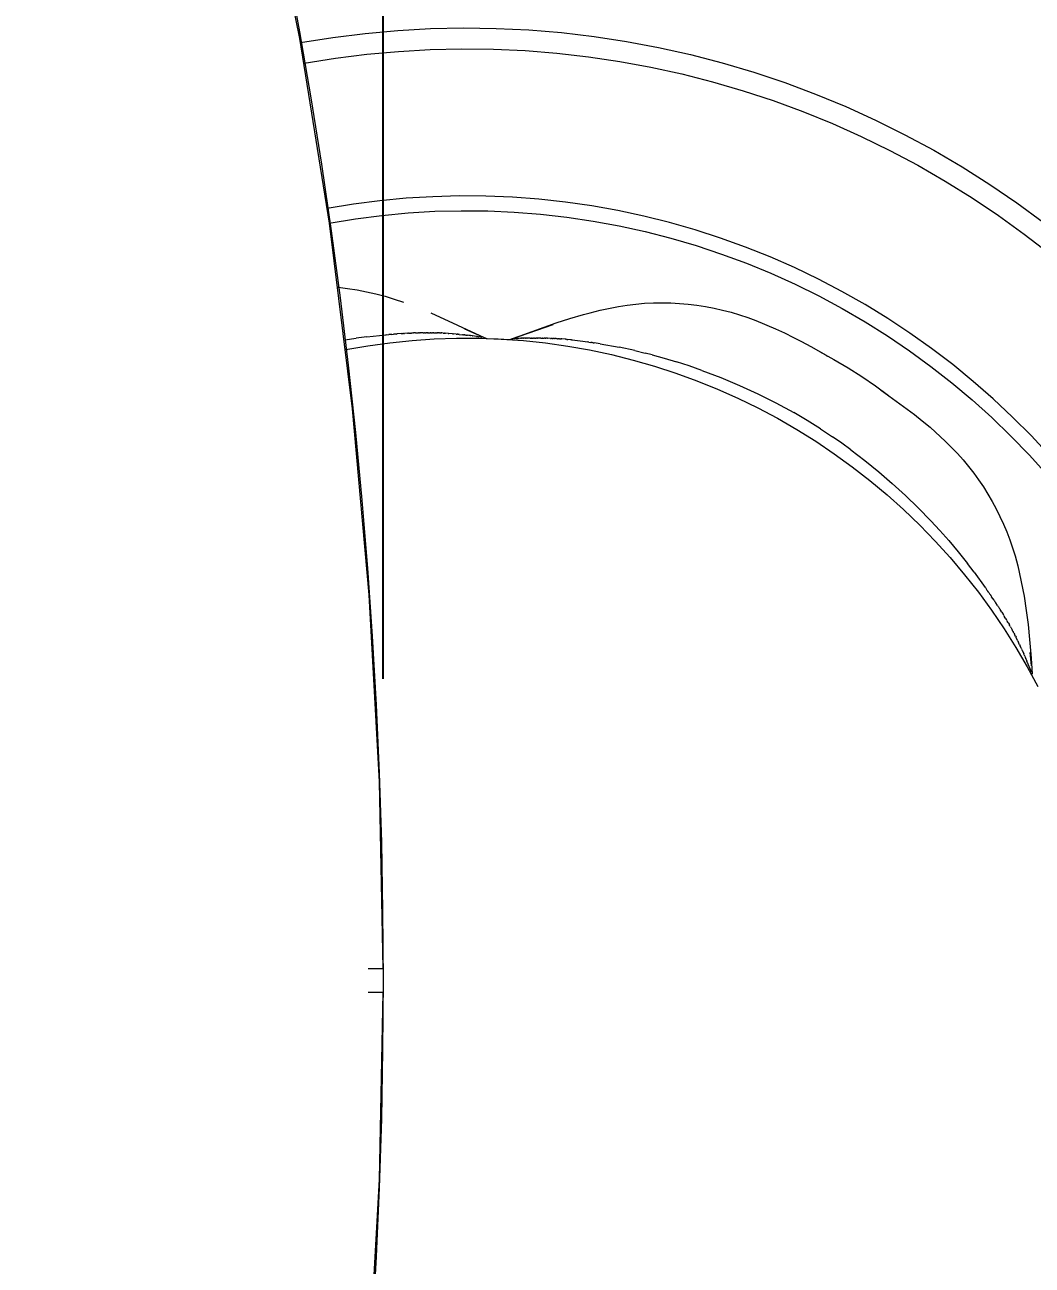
# Model space of a CAD drawing. Header units: inches. Extents: x -12 to 136, y -5 to 104.
# Drawn here: x 62.351 to 64.022, y 3.63 to 5.686 of the extents above; entities that cross this region are included whole.
import ezdxf

# ---------------------------------------------------------------- set-up
doc = ezdxf.new("R2010")
doc.units = ezdxf.units.IN
doc.layers.add('ZANO_R', color=7, linetype='Continuous', lineweight=0)
doc.layers.add('ZANO_W', color=1, linetype='Continuous', lineweight=0)
doc.styles.get("Standard").update_dxf_attribs({"font": 'ARIALUNI.TTF'})
doc.dimstyles.new('amerykanie', dxfattribs={"dimtxt": 50, "dimasz": 50, "dimexe": 0.5, "dimexo": 0.5, "dimgap": 1, "dimtad": 1, "dimdec": 0, "dimzin": 0, "dimlunit": 5, "dimtxsty": 'Standard', "dimcen": 0.09, "dimclrd": 1, "dimclre": 1, "dimclrt": 1, "dimazin": 0, "dimtfac": 1, "dimtdec": 0, "dimtmove": 0, "dimatfit": 3, "dimfxl": 1, "dimtzin": 0, "dimarcsym": 1})

# ---------------------------------------------------------------- blocks, each defined once
blk = doc.blocks.new('*D374')
at = {"layer": 'ZANO_W', "color": 1, "lineweight": -2}
for p, q in [((45.1797, 4.602), (45.1797, 14.347)), ((62.9454, 4.602), (62.9454, 14.347)), ((61.9454, 13.847), (46.1797, 13.847))]:
    blk.add_line(p, q, dxfattribs=at)
at = {"layer": 'ZANO_W', "color": 1}
for points in [[(46.1797, 14.0137), (46.1797, 13.6804), (45.1797, 13.847)], [(61.9454, 13.6804), (61.9454, 14.0137), (62.9454, 13.847)]]:
    blk.add_solid(points, dxfattribs=at)
at = {"layer": 'ZANO_W', "color": 1, "insert": (54.0626, 14.8661), "char_height": 1, "attachment_point": 5}
blk.add_mtext('17 3/4', dxfattribs=at)
blk = doc.blocks.new('*D375')
at = {"layer": 'ZANO_W', "color": 1, "lineweight": -2}
for p, q in [((42.8072, 4.6066), (42.8072, 16.9349)), ((65.318, 4.5973), (65.318, 16.9349)), ((64.318, 16.4349), (43.8072, 16.4349))]:
    blk.add_line(p, q, dxfattribs=at)
at = {"layer": 'ZANO_W', "color": 1}
for points in [[(43.8072, 16.6015), (43.8072, 16.2682), (42.8072, 16.4349)], [(64.318, 16.2682), (64.318, 16.6015), (65.318, 16.4349)]]:
    blk.add_solid(points, dxfattribs=at)
at = {"layer": 'ZANO_W', "color": 1, "insert": (54.0626, 17.4539), "char_height": 1, "attachment_point": 5}
blk.add_mtext('22 1/2', dxfattribs=at)

msp = doc.modelspace()

# ---------------------------------------------------------------- linework, layer by layer
at = {"layer": 'ZANO_R'}
for p, q in [((62.80724, 5.66281), (62.74748, 5.96683)), ((62.91593, 5.67163), (62.97003, 5.6765)), ((62.97003, 5.6765), (63.02426, 5.6795)), ((63.02426, 5.6795), (63.07856, 5.68063)), ((63.07856, 5.68063), (63.13287, 5.67989)), ((63.13287, 5.67989), (63.18712, 5.67729)), ((63.18712, 5.67729), (63.24125, 5.67282)), ((62.85635, 5.35689), (62.80724, 5.66281)), ((62.8084, 5.65634), (62.86204, 5.66491)), ((62.86204, 5.66491), (62.91593, 5.67163)), ((63.24125, 5.67282), (63.29519, 5.66649)), ((63.29519, 5.66649), (63.34889, 5.65831)), ((63.34889, 5.65831), (63.40227, 5.64829)), ((62.86633, 5.63049), (62.9185, 5.63703)), ((62.9185, 5.63703), (62.97087, 5.64179)), ((62.97087, 5.64179), (63.02337, 5.64476)), ((63.02337, 5.64476), (63.07594, 5.64594)), ((63.07594, 5.64594), (63.12852, 5.64533)), ((63.12852, 5.64533), (63.18105, 5.64293)), ((63.18105, 5.64293), (63.23347, 5.63874)), ((63.23347, 5.63874), (63.28571, 5.63277)), ((63.28571, 5.63277), (63.33772, 5.62502)), ((63.40227, 5.64829), (63.45527, 5.63644)), ((63.45527, 5.63644), (63.50784, 5.62277)), ((62.8144, 5.62218), (62.86633, 5.63049)), ((63.33772, 5.62502), (63.38944, 5.61551)), ((63.38944, 5.61551), (63.4408, 5.60424)), ((63.50784, 5.62277), (63.5599, 5.6073)), ((63.4408, 5.60424), (63.49175, 5.59123)), ((63.49175, 5.59123), (63.54223, 5.5765)), ((63.5599, 5.6073), (63.6114, 5.59005)), ((63.54223, 5.5765), (63.59217, 5.56005)), ((63.6114, 5.59005), (63.66228, 5.57104)), ((63.66228, 5.57104), (63.71247, 5.55029)), ((63.59217, 5.56005), (63.64153, 5.54191)), ((63.71247, 5.55029), (63.76192, 5.52782)), ((63.64153, 5.54191), (63.69024, 5.5221)), ((63.69024, 5.5221), (63.73825, 5.50064)), ((63.76192, 5.52782), (63.81057, 5.50367)), ((63.73825, 5.50064), (63.7855, 5.47756)), ((63.81057, 5.50367), (63.85836, 5.47786)), ((63.7855, 5.47756), (63.83193, 5.45289)), ((63.85836, 5.47786), (63.90523, 5.45042)), ((63.83193, 5.45289), (63.8775, 5.42665)), ((63.90523, 5.45042), (63.95113, 5.42138)), ((63.8775, 5.42665), (63.92215, 5.39887)), ((63.95113, 5.42138), (63.996, 5.39078)), ((62.89629, 5.38851), (62.85281, 5.3814)), ((62.93998, 5.39414), (62.89629, 5.38851)), ((62.98384, 5.39829), (62.93998, 5.39414)), ((63.02782, 5.40095), (62.98384, 5.39829)), ((63.07186, 5.40212), (63.02782, 5.40095)), ((63.11591, 5.40179), (63.07186, 5.40212)), ((63.15993, 5.39998), (63.11591, 5.40179)), ((63.20386, 5.39667), (63.15993, 5.39998)), ((63.24765, 5.39188), (63.20386, 5.39667)), ((63.29126, 5.3856), (63.24765, 5.39188)), ((63.33462, 5.37786), (63.29126, 5.3856)), ((63.92215, 5.39887), (63.96582, 5.36959)), ((63.996, 5.39078), (64.0398, 5.35866)), ((62.89968, 5.36435), (62.94328, 5.36997)), ((62.94328, 5.36997), (62.98706, 5.37407)), ((62.98706, 5.37407), (63.03094, 5.37667)), ((63.03094, 5.37667), (63.07489, 5.37775)), ((63.07489, 5.37775), (63.11886, 5.37732)), ((63.11886, 5.37732), (63.16278, 5.37537)), ((63.16278, 5.37537), (63.2066, 5.37191)), ((63.2066, 5.37191), (63.25029, 5.36694)), ((63.25029, 5.36694), (63.29377, 5.36048)), ((63.3777, 5.36864), (63.33462, 5.37786)), ((63.42045, 5.35798), (63.3777, 5.36864)), ((63.96582, 5.36959), (64.00848, 5.33884)), ((62.8563, 5.35724), (62.89968, 5.36435)), ((62.89477, 5.04945), (62.85635, 5.35689)), ((63.29377, 5.36048), (63.33701, 5.35251)), ((63.33701, 5.35251), (63.37995, 5.34306)), ((63.46281, 5.34587), (63.42045, 5.35798)), ((63.50473, 5.33233), (63.46281, 5.34587)), ((63.37995, 5.34306), (63.42253, 5.33214)), ((63.42253, 5.33214), (63.46471, 5.31976)), ((63.54617, 5.31738), (63.50473, 5.33233)), ((64.00848, 5.33884), (64.05006, 5.30665)), ((63.46471, 5.31976), (63.50645, 5.30593)), ((63.50645, 5.30593), (63.54768, 5.29067)), ((63.58708, 5.30104), (63.54617, 5.31738)), ((63.54768, 5.29067), (63.58836, 5.274)), ((63.62741, 5.28332), (63.58708, 5.30104)), ((63.66712, 5.26424), (63.62741, 5.28332)), ((63.58836, 5.274), (63.62844, 5.25594)), ((63.70616, 5.24383), (63.66712, 5.26424)), ((62.87079, 5.25104), (62.88657, 5.24904)), ((62.88657, 5.24904), (62.90228, 5.24652)), ((62.90228, 5.24652), (62.91789, 5.24347)), ((62.91789, 5.24347), (62.93339, 5.23991)), ((63.62844, 5.25594), (63.66788, 5.2365)), ((63.74449, 5.22211), (63.70616, 5.24383)), ((62.93339, 5.23991), (62.94876, 5.23583)), ((62.94876, 5.23583), (62.96399, 5.23124)), ((62.96399, 5.23124), (62.97905, 5.22614)), ((63.33593, 5.21904), (63.35024, 5.22125)), ((63.35024, 5.22125), (63.36462, 5.22297)), ((63.36462, 5.22297), (63.37904, 5.2242)), ((63.37904, 5.2242), (63.3935, 5.22494)), ((63.3935, 5.22494), (63.40798, 5.22518)), ((63.40798, 5.22518), (63.42245, 5.22493)), ((63.42245, 5.22493), (63.43691, 5.22418)), ((63.43691, 5.22418), (63.45134, 5.22294)), ((63.45134, 5.22294), (63.46571, 5.22121)), ((63.46571, 5.22121), (63.48002, 5.21899)), ((63.66788, 5.2365), (63.70662, 5.21572)), ((63.78206, 5.1991), (63.74449, 5.22211)), ((63.0244, 5.20865), (63.11313, 5.1676)), ((63.25477, 5.19894), (63.27751, 5.20561)), ((63.27751, 5.20561), (63.28857, 5.2086)), ((63.28857, 5.2086), (63.30508, 5.21272)), ((63.30508, 5.21272), (63.32171, 5.21634)), ((63.32171, 5.21634), (63.33593, 5.21904)), ((63.48002, 5.21899), (63.49425, 5.21629)), ((63.49425, 5.21629), (63.50837, 5.2131)), ((63.50837, 5.2131), (63.52237, 5.20943)), ((63.52237, 5.20943), (63.53625, 5.20528)), ((63.53625, 5.20528), (63.54997, 5.20066)), ((63.54997, 5.20066), (63.56353, 5.19558)), ((63.70662, 5.21572), (63.74462, 5.19362)), ((63.08052, 5.1821), (63.08044, 5.18213)), ((63.08052, 5.18209), (63.10047, 5.17293)), ((63.15874, 5.16535), (63.22721, 5.18884)), ((63.17277, 5.17059), (63.2322, 5.19173)), ((63.2322, 5.19173), (63.25477, 5.19894)), ((63.56353, 5.19558), (63.59586, 5.18212)), ((63.59586, 5.18212), (63.61104, 5.17504)), ((63.74462, 5.19362), (63.78184, 5.17022)), ((63.81883, 5.17483), (63.78206, 5.1991)), ((62.88175, 5.16355), (62.90087, 5.16646)), ((62.91854, 5.16872), (62.90087, 5.16647)), ((62.91854, 5.16871), (62.95011, 5.17191)), ((62.95031, 5.17193), (62.95011, 5.17191)), ((62.95031, 5.17193), (62.95504, 5.17234)), ((62.95755, 5.17255), (62.95504, 5.17234)), ((62.95673, 5.15884), (62.9935, 5.16263)), ((62.95755, 5.17255), (62.9576, 5.17255)), ((62.96005, 5.17276), (62.9576, 5.17256)), ((62.96005, 5.17276), (62.96256, 5.17296)), ((62.96492, 5.17315), (62.96256, 5.17296)), ((62.96492, 5.17314), (62.96506, 5.17316)), ((62.96766, 5.17336), (62.96506, 5.17316)), ((62.96766, 5.17336), (62.96852, 5.17342)), ((62.97561, 5.17393), (62.96852, 5.17342)), ((62.97561, 5.17393), (62.9781, 5.17409)), ((62.9791, 5.17416), (62.9781, 5.17409)), ((62.9791, 5.17415), (62.98077, 5.17426)), ((62.98597, 5.17457), (62.98077, 5.17426)), ((62.98597, 5.17456), (62.98738, 5.17464)), ((62.98869, 5.17471), (62.98738, 5.17464)), ((62.98869, 5.17471), (62.99131, 5.17484)), ((62.99268, 5.1749), (62.99131, 5.17484)), ((62.99268, 5.1749), (62.9939, 5.17496)), ((62.9935, 5.16263), (63.03038, 5.16514)), ((62.99599, 5.17505), (62.9939, 5.17496)), ((62.99599, 5.17505), (62.99649, 5.17507)), ((62.99908, 5.17517), (62.99649, 5.17507)), ((62.99908, 5.17517), (63.00422, 5.17534)), ((63.00574, 5.17538), (63.00422, 5.17534)), ((63.00574, 5.17538), (63.00676, 5.1754)), ((63.00893, 5.17546), (63.00676, 5.17541)), ((63.00893, 5.17545), (63.00927, 5.17546)), ((63.01176, 5.17551), (63.00927, 5.17546)), ((63.01176, 5.17551), (63.01423, 5.17554)), ((63.01525, 5.17555), (63.01423, 5.17554)), ((63.01525, 5.17555), (63.01668, 5.17556)), ((63.01838, 5.17557), (63.01668, 5.17556)), ((63.01838, 5.17557), (63.01906, 5.17557)), ((63.02024, 5.17557), (63.01906, 5.17557)), ((63.02024, 5.17557), (63.02375, 5.17556)), ((63.02453, 5.17555), (63.02375, 5.17556)), ((63.02453, 5.17555), (63.02606, 5.17553)), ((63.02756, 5.17551), (63.02606, 5.17553)), ((63.02756, 5.17551), (63.02831, 5.1755)), ((63.02941, 5.17548), (63.02831, 5.1755)), ((63.02941, 5.17548), (63.03271, 5.17541)), ((63.03038, 5.16514), (63.06733, 5.16638)), ((63.03353, 5.17539), (63.03271, 5.17541)), ((63.03353, 5.17539), (63.03488, 5.17535)), ((63.03646, 5.1753), (63.03488, 5.17535)), ((63.03646, 5.1753), (63.03696, 5.17528)), ((63.03902, 5.1752), (63.03696, 5.17528)), ((63.03902, 5.1752), (63.04105, 5.17512)), ((63.04223, 5.17507), (63.04105, 5.17512)), ((63.04223, 5.17507), (63.04306, 5.17503)), ((63.04504, 5.17493), (63.04306, 5.17503)), ((63.04504, 5.17493), (63.047, 5.17482)), ((63.04789, 5.17477), (63.047, 5.17482)), ((63.04789, 5.17477), (63.04894, 5.17471)), ((63.05344, 5.17442), (63.04894, 5.17471)), ((63.05344, 5.17441), (63.05452, 5.17433)), ((63.06067, 5.17386), (63.05452, 5.17434)), ((63.06067, 5.17385), (63.06236, 5.1737)), ((63.06669, 5.17331), (63.06236, 5.17371)), ((63.06669, 5.17331), (63.06807, 5.17317)), ((63.06733, 5.16638), (63.1043, 5.16632)), ((63.06921, 5.17307), (63.06807, 5.17318)), ((63.06921, 5.17306), (63.07119, 5.17286)), ((63.07169, 5.17282), (63.07119, 5.17287)), ((63.07169, 5.17281), (63.07712, 5.17224)), ((63.07885, 5.17205), (63.07712, 5.17224)), ((63.07885, 5.17205), (63.07993, 5.17192)), ((63.08113, 5.17179), (63.07993, 5.17193)), ((63.08113, 5.17179), (63.08266, 5.17161)), ((63.08332, 5.17154), (63.08266, 5.17162)), ((63.08332, 5.17153), (63.0853, 5.1713)), ((63.08753, 5.17104), (63.0853, 5.17131)), ((63.08753, 5.17103), (63.08784, 5.17099)), ((63.08954, 5.17079), (63.08784, 5.171)), ((63.08954, 5.17078), (63.09028, 5.17069)), ((63.09338, 5.17031), (63.09029, 5.1707)), ((63.09338, 5.1703), (63.09374, 5.17025)), ((63.10017, 5.16942), (63.09375, 5.17026)), ((63.10017, 5.16942), (63.10072, 5.16934)), ((63.10168, 5.16922), (63.10072, 5.16935)), ((63.10168, 5.16921), (63.10246, 5.16911)), ((63.10312, 5.16902), (63.10246, 5.16911)), ((63.10312, 5.16902), (63.10408, 5.16889)), ((63.10439, 5.16885), (63.10409, 5.16889)), ((63.1043, 5.16632), (63.14125, 5.16499)), ((63.10439, 5.16884), (63.10486, 5.16878)), ((63.10653, 5.16854), (63.10486, 5.16878)), ((63.10653, 5.16854), (63.10701, 5.16847)), ((63.10733, 5.16843), (63.10701, 5.16847)), ((63.10732, 5.16842), (63.10832, 5.16827)), ((63.10867, 5.16821), (63.10764, 5.16838)), ((63.10867, 5.16821), (63.10887, 5.16818)), ((63.10959, 5.16806), (63.10887, 5.16818)), ((63.10959, 5.16805), (63.10992, 5.168)), ((63.1111, 5.16777), (63.1112, 5.16775)), ((63.11141, 5.16771), (63.11155, 5.16767)), ((63.11169, 5.16764), (63.11186, 5.1676)), ((63.11194, 5.16758), (63.11212, 5.16754)), ((63.11216, 5.16753), (63.11235, 5.16748)), ((63.11244, 5.16746), (63.11235, 5.16748)), ((63.11243, 5.16745), (63.1129, 5.1673)), ((63.11316, 5.16747), (63.11296, 5.16736)), ((63.11315, 5.16758), (63.11312, 5.1676)), ((63.11316, 5.16758), (63.11321, 5.16755)), ((63.11316, 5.16747), (63.11317, 5.16747)), ((63.11317, 5.16747), (63.11317, 5.16747)), ((63.11317, 5.16747), (63.11317, 5.16747)), ((63.11317, 5.16747), (63.11317, 5.16747)), ((63.11317, 5.16747), (63.11317, 5.16747)), ((63.11317, 5.16747), (63.11317, 5.16747)), ((63.11317, 5.16747), (63.11318, 5.16747)), ((63.11318, 5.16747), (63.11318, 5.16747)), ((63.11318, 5.16747), (63.11318, 5.16747)), ((63.11318, 5.16747), (63.11318, 5.16747)), ((63.11318, 5.16747), (63.11318, 5.16747)), ((63.11318, 5.16747), (63.11318, 5.16747)), ((63.11318, 5.16747), (63.11318, 5.16747)), ((63.11318, 5.16747), (63.11319, 5.16747)), ((63.11319, 5.16747), (63.11319, 5.16747)), ((63.11319, 5.16747), (63.11319, 5.16747)), ((63.11319, 5.16747), (63.11319, 5.16747)), ((63.11319, 5.16747), (63.11319, 5.16747)), ((63.11319, 5.16747), (63.11319, 5.16747)), ((63.11319, 5.16747), (63.1132, 5.16747)), ((63.1132, 5.16747), (63.1132, 5.16748)), ((63.1132, 5.16748), (63.1132, 5.16748)), ((63.1132, 5.16748), (63.1132, 5.16748)), ((63.1132, 5.16748), (63.1132, 5.16748)), ((63.1132, 5.16748), (63.1132, 5.16748)), ((63.1132, 5.16748), (63.1132, 5.16748)), ((63.1132, 5.16748), (63.11321, 5.16748)), ((63.1132, 5.16747), (63.1132, 5.16747)), ((63.11321, 5.16753), (63.11321, 5.16754)), ((63.11321, 5.16754), (63.11321, 5.16754)), ((63.11321, 5.16754), (63.11321, 5.16754)), ((63.11321, 5.16754), (63.11321, 5.16754)), ((63.11322, 5.16753), (63.11321, 5.16753)), ((63.11321, 5.16753), (63.11321, 5.16753)), ((63.11321, 5.16748), (63.11321, 5.16749)), ((63.11321, 5.16749), (63.11321, 5.16749)), ((63.11321, 5.16749), (63.11321, 5.16749)), ((63.11321, 5.16749), (63.11321, 5.16749)), ((63.11321, 5.16749), (63.11321, 5.16749)), ((63.11321, 5.16749), (63.11321, 5.16749)), ((63.11321, 5.16749), (63.11321, 5.16749)), ((63.11321, 5.16749), (63.11322, 5.16749)), ((63.11321, 5.16748), (63.11321, 5.16748)), ((63.11321, 5.16748), (63.11321, 5.16748)), ((63.11321, 5.16748), (63.11321, 5.16748)), ((63.11322, 5.16757), (63.11738, 5.16616)), ((63.11322, 5.16752), (63.11322, 5.16753)), ((63.11322, 5.16753), (63.11322, 5.16753)), ((63.11322, 5.16753), (63.11322, 5.16753)), ((63.11322, 5.16753), (63.11322, 5.16753)), ((63.11322, 5.16753), (63.11322, 5.16753)), ((63.11322, 5.16751), (63.11322, 5.16752)), ((63.11322, 5.16752), (63.11322, 5.16752)), ((63.11322, 5.16752), (63.11322, 5.16752)), ((63.11322, 5.16752), (63.11322, 5.16752)), ((63.11322, 5.16752), (63.11322, 5.16752)), ((63.11322, 5.16752), (63.11322, 5.16752)), ((63.11322, 5.1675), (63.11322, 5.16751)), ((63.11322, 5.16751), (63.11322, 5.16751)), ((63.11322, 5.16751), (63.11322, 5.16751)), ((63.11322, 5.16751), (63.11322, 5.16751)), ((63.11322, 5.16751), (63.11322, 5.16751)), ((63.11322, 5.16751), (63.11322, 5.16751)), ((63.11322, 5.16751), (63.11322, 5.16751)), ((63.11322, 5.16749), (63.11322, 5.1675)), ((63.11322, 5.1675), (63.11322, 5.1675)), ((63.11322, 5.1675), (63.11322, 5.1675)), ((63.11322, 5.1675), (63.11322, 5.1675)), ((63.11322, 5.1675), (63.11322, 5.1675)), ((63.11322, 5.1675), (63.11322, 5.1675)), ((63.11738, 5.16616), (63.13622, 5.16541)), ((63.13622, 5.16541), (63.15506, 5.16432)), ((63.14125, 5.16499), (63.17812, 5.16237)), ((63.15454, 5.16419), (63.15575, 5.16451)), ((63.15482, 5.16417), (63.15604, 5.16449)), ((63.15575, 5.16451), (63.15695, 5.16486)), ((63.15604, 5.16449), (63.15725, 5.16485)), ((63.15695, 5.16486), (63.15813, 5.16526)), ((63.15725, 5.16485), (63.15845, 5.16525)), ((63.15817, 5.16526), (63.15813, 5.16524)), ((63.15813, 5.16524), (63.15813, 5.16525)), ((63.15813, 5.16523), (63.15813, 5.16524)), ((63.15813, 5.16524), (63.15813, 5.16524)), ((63.15813, 5.16524), (63.15813, 5.16524)), ((63.15813, 5.16524), (63.15813, 5.16524)), ((63.15813, 5.16524), (63.15813, 5.16524)), ((63.15813, 5.16522), (63.15813, 5.16523)), ((63.15813, 5.16523), (63.15813, 5.16523)), ((63.15813, 5.16523), (63.15813, 5.16523)), ((63.15813, 5.16523), (63.15813, 5.16523)), ((63.15813, 5.16523), (63.15813, 5.16523)), ((63.15813, 5.16521), (63.15813, 5.16522)), ((63.15813, 5.16522), (63.15813, 5.16522)), ((63.15813, 5.16522), (63.15813, 5.16522)), ((63.15813, 5.16522), (63.15813, 5.16522)), ((63.15813, 5.16522), (63.15813, 5.16522)), ((63.15813, 5.16522), (63.15813, 5.16522)), ((63.15814, 5.16521), (63.15813, 5.16521)), ((63.15813, 5.16521), (63.15813, 5.16521)), ((63.15814, 5.1652), (63.15814, 5.16521)), ((63.15814, 5.16521), (63.15814, 5.16521)), ((63.15814, 5.16521), (63.15814, 5.16521)), ((63.15815, 5.1652), (63.15814, 5.1652)), ((63.15814, 5.1652), (63.15814, 5.1652)), ((63.15814, 5.1652), (63.15814, 5.1652)), ((63.15814, 5.1652), (63.15814, 5.1652)), ((63.15814, 5.1652), (63.15814, 5.1652)), ((63.15814, 5.1652), (63.15814, 5.1652)), ((63.15815, 5.16519), (63.15815, 5.1652)), ((63.15816, 5.16519), (63.15815, 5.16519)), ((63.15815, 5.16519), (63.15815, 5.16519)), ((63.15815, 5.16519), (63.15815, 5.16519)), ((63.15815, 5.16519), (63.15815, 5.16519)), ((63.15815, 5.16519), (63.15815, 5.16519)), ((63.15816, 5.16518), (63.15816, 5.16519)), ((63.15816, 5.16519), (63.15816, 5.16519)), ((63.15816, 5.16519), (63.15816, 5.16519)), ((63.15816, 5.16519), (63.15816, 5.16519)), ((63.15817, 5.16518), (63.15816, 5.16518)), ((63.15816, 5.16518), (63.15816, 5.16518)), ((63.15817, 5.16527), (63.15823, 5.16529)), ((63.15818, 5.16518), (63.15817, 5.16518)), ((63.15817, 5.16518), (63.15817, 5.16518)), ((63.15817, 5.16518), (63.15817, 5.16518)), ((63.15817, 5.16518), (63.15817, 5.16518)), ((63.15817, 5.16518), (63.15817, 5.16518)), ((63.15819, 5.16518), (63.15818, 5.16518)), ((63.15818, 5.16518), (63.15818, 5.16518)), ((63.15818, 5.16518), (63.15818, 5.16518)), ((63.15818, 5.16518), (63.15818, 5.16518)), ((63.15818, 5.16518), (63.15818, 5.16518)), ((63.15819, 5.16518), (63.15819, 5.16518)), ((63.15819, 5.16518), (63.15819, 5.16518)), ((63.15819, 5.16518), (63.15819, 5.16518)), ((63.15824, 5.16529), (63.17277, 5.17059)), ((63.15854, 5.16528), (63.15846, 5.16526)), ((63.15854, 5.16528), (63.15859, 5.16529)), ((63.15871, 5.16532), (63.15906, 5.1654)), ((63.15918, 5.16542), (63.15944, 5.16547)), ((63.15948, 5.16547), (63.15973, 5.16551)), ((63.15982, 5.16552), (63.16006, 5.16555)), ((63.16022, 5.16557), (63.16041, 5.1656)), ((63.16071, 5.16563), (63.16216, 5.16575)), ((63.16225, 5.16576), (63.16216, 5.16575)), ((63.16225, 5.16575), (63.16267, 5.16578)), ((63.16354, 5.16583), (63.16267, 5.16578)), ((63.16354, 5.16583), (63.16379, 5.16584)), ((63.16572, 5.16593), (63.16379, 5.16585)), ((63.16572, 5.16593), (63.16636, 5.16595)), ((63.16731, 5.16599), (63.16636, 5.16596)), ((63.16731, 5.16599), (63.16778, 5.166)), ((63.16891, 5.16604), (63.16778, 5.16601)), ((63.16891, 5.16604), (63.16932, 5.16605)), ((63.16974, 5.16607), (63.16932, 5.16606)), ((63.16974, 5.16607), (63.17012, 5.16608)), ((63.17062, 5.1661), (63.17012, 5.16608)), ((63.17062, 5.1661), (63.17094, 5.16611)), ((63.17347, 5.1662), (63.17094, 5.16611)), ((63.17347, 5.16619), (63.1744, 5.16622)), ((63.17555, 5.16626), (63.1744, 5.16623)), ((63.17555, 5.16626), (63.17625, 5.16628)), ((63.17776, 5.16632), (63.17625, 5.16628)), ((63.17776, 5.16632), (63.17819, 5.16633)), ((63.17812, 5.16237), (63.21488, 5.15847)), ((63.18129, 5.16641), (63.17819, 5.16633)), ((63.18129, 5.1664), (63.18231, 5.16642)), ((63.18378, 5.16646), (63.18231, 5.16643)), ((63.18378, 5.16645), (63.18448, 5.16647)), ((63.18638, 5.1665), (63.18448, 5.16647)), ((63.18638, 5.1665), (63.18674, 5.1665)), ((63.18906, 5.16654), (63.18674, 5.16651)), ((63.18906, 5.16654), (63.19146, 5.16656)), ((63.19184, 5.16658), (63.19146, 5.16657)), ((63.19184, 5.16657), (63.19393, 5.16658)), ((63.1947, 5.1666), (63.19393, 5.16659)), ((63.1947, 5.16659), (63.19644, 5.1666)), ((63.19768, 5.16661), (63.19644, 5.16661)), ((63.19768, 5.1666), (63.199, 5.1666)), ((63.20074, 5.16662), (63.199, 5.16662)), ((63.20074, 5.1666), (63.20162, 5.1666)), ((63.20709, 5.16658), (63.20162, 5.16662)), ((63.20709, 5.16657), (63.20973, 5.16653)), ((63.21045, 5.16654), (63.20973, 5.16655)), ((63.21045, 5.16652), (63.21251, 5.16649)), ((63.2139, 5.16647), (63.21251, 5.1665)), ((63.2139, 5.16646), (63.21531, 5.16642)), ((63.21744, 5.16637), (63.21531, 5.16643)), ((63.21744, 5.16637), (63.21815, 5.16635)), ((63.22293, 5.16618), (63.21815, 5.16635)), ((63.22293, 5.16618), (63.22391, 5.16614)), ((63.22581, 5.16606), (63.22391, 5.16615)), ((63.22581, 5.16606), (63.22685, 5.16602)), ((63.22874, 5.16593), (63.22685, 5.16602)), ((63.22874, 5.16593), (63.22981, 5.16587)), ((63.23171, 5.16577), (63.22981, 5.16587)), ((63.23171, 5.16577), (63.23281, 5.16571)), ((63.23473, 5.1656), (63.23281, 5.16571)), ((63.23473, 5.16559), (63.23584, 5.16552)), ((63.23785, 5.1654), (63.23584, 5.16553)), ((63.23785, 5.16539), (63.23997, 5.16524)), ((63.24103, 5.16517), (63.23997, 5.16525)), ((63.24103, 5.16517), (63.24203, 5.16509)), ((63.24759, 5.16465), (63.24203, 5.1651)), ((63.24759, 5.16465), (63.24835, 5.16458)), ((63.24985, 5.16445), (63.24835, 5.16459)), ((63.24985, 5.16445), (63.25155, 5.16429)), ((63.25678, 5.16379), (63.25156, 5.1643)), ((63.25678, 5.16378), (63.25803, 5.16366)), ((63.25916, 5.16354), (63.25803, 5.16366)), ((63.25916, 5.16354), (63.27204, 5.16203)), ((63.27204, 5.16203), (63.2849, 5.16028)), ((63.28627, 5.16008), (63.2849, 5.16028)), ((63.28627, 5.16009), (63.29007, 5.15952)), ((63.29134, 5.15933), (63.29007, 5.15952)), ((63.61104, 5.17504), (63.62606, 5.16761)), ((63.62606, 5.16761), (63.63918, 5.1608)), ((63.63918, 5.1608), (63.65434, 5.15261)), ((63.78184, 5.17022), (63.81824, 5.14556)), ((63.85475, 5.14933), (63.81883, 5.17483)), ((62.88369, 5.14743), (62.92011, 5.15377)), ((62.92011, 5.15377), (62.95673, 5.15884)), ((63.21488, 5.15847), (63.25149, 5.1533)), ((63.25149, 5.1533), (63.28789, 5.14687)), ((63.28789, 5.14687), (63.32405, 5.13917)), ((63.29134, 5.15933), (63.29195, 5.15923)), ((63.2939, 5.15894), (63.29195, 5.15924)), ((63.2939, 5.15893), (63.29554, 5.15868)), ((63.30516, 5.15713), (63.29554, 5.15868)), ((63.30516, 5.15713), (63.33689, 5.15142)), ((63.32405, 5.13917), (63.35992, 5.13022)), ((63.36296, 5.14597), (63.33689, 5.15143)), ((63.36295, 5.14597), (63.3802, 5.14186)), ((63.39154, 5.13894), (63.3802, 5.14186)), ((63.39154, 5.13893), (63.41168, 5.13334)), ((63.65434, 5.15261), (63.68008, 5.13806)), ((63.66902, 5.14438), (63.69283, 5.13137)), ((63.81824, 5.14556), (63.85376, 5.11965)), ((63.88979, 5.12263), (63.85475, 5.14933)), ((63.35992, 5.13022), (63.39546, 5.12003)), ((63.39546, 5.12003), (63.43062, 5.10861)), ((63.41168, 5.13334), (63.4317, 5.12731)), ((63.4529, 5.12043), (63.4317, 5.12732)), ((63.47393, 5.11307), (63.4529, 5.12043)), ((63.68008, 5.13806), (63.68208, 5.1369)), ((63.69283, 5.13137), (63.71621, 5.11757)), ((63.85376, 5.11965), (63.88836, 5.09254)), ((63.92391, 5.09476), (63.88979, 5.12263)), ((63.43062, 5.10861), (63.46536, 5.09598)), ((63.47393, 5.11306), (63.50529, 5.10115)), ((63.50529, 5.10115), (63.53623, 5.08818)), ((63.71621, 5.11757), (63.73911, 5.10301)), ((63.73911, 5.10301), (63.76153, 5.0877)), ((63.46536, 5.09598), (63.49965, 5.08215)), ((63.49965, 5.08215), (63.53343, 5.06714)), ((63.53623, 5.08818), (63.56671, 5.07417)), ((63.76153, 5.0877), (63.78342, 5.07165)), ((63.77033, 5.08082), (63.7717, 5.07987)), ((63.7717, 5.07987), (63.82619, 5.04005)), ((63.88836, 5.09254), (63.92202, 5.06425)), ((63.95706, 5.06575), (63.92391, 5.09476)), ((63.53343, 5.06714), (63.56667, 5.05096)), ((63.56671, 5.07417), (63.5967, 5.05914)), ((63.5967, 5.05914), (63.62616, 5.0431)), ((63.92202, 5.06425), (63.95467, 5.03481)), ((63.98921, 5.03563), (63.95706, 5.06575)), ((62.92244, 4.74085), (62.89477, 5.04945)), ((63.56667, 5.05096), (63.59933, 5.03364)), ((63.64862, 5.02995), (63.62616, 5.0431)), ((63.82619, 5.04005), (63.83931, 5.02956)), ((63.59933, 5.03364), (63.63137, 5.0152)), ((63.6707, 5.01618), (63.64862, 5.02995)), ((63.6707, 5.01618), (63.69064, 5.00299)), ((63.83931, 5.02956), (63.85217, 5.01876)), ((63.85217, 5.01876), (63.8781, 4.99504)), ((63.95467, 5.03481), (63.9863, 5.00427)), ((64.02032, 5.00443), (63.98921, 5.03563)), ((63.63137, 5.0152), (63.66275, 4.99565)), ((63.66275, 4.99565), (63.69343, 4.97503)), ((63.70581, 4.99246), (63.69064, 5.00299)), ((63.8781, 4.99504), (63.88807, 4.98521)), ((63.9863, 5.00427), (64.01685, 4.97266)), ((64.05036, 4.97221), (64.02032, 5.00443)), ((63.69343, 4.97503), (63.72338, 4.95335)), ((63.72077, 4.98162), (63.70581, 4.99246)), ((63.72077, 4.98162), (63.74427, 4.96365)), ((63.88807, 4.98521), (63.89771, 4.97507)), ((63.89771, 4.97507), (63.90702, 4.96461)), ((63.74427, 4.96365), (63.76723, 4.94499)), ((63.90702, 4.96461), (63.91597, 4.95385)), ((64.01685, 4.97266), (64.0463, 4.94001)), ((63.72338, 4.95335), (63.75256, 4.93065)), ((63.76723, 4.94499), (63.78963, 4.92566)), ((63.91597, 4.95385), (63.92457, 4.9428)), ((63.92457, 4.9428), (63.9328, 4.93148)), ((63.75256, 4.93065), (63.78093, 4.90695)), ((63.78963, 4.92566), (63.81145, 4.90567)), ((63.9328, 4.93148), (63.94066, 4.91989)), ((63.94066, 4.91989), (63.94813, 4.90805)), ((63.78093, 4.90695), (63.80846, 4.88228)), ((63.81145, 4.90567), (63.83267, 4.88505)), ((63.94813, 4.90805), (63.9552, 4.89597)), ((63.9552, 4.89597), (63.96188, 4.88367)), ((63.80846, 4.88228), (63.83511, 4.85666)), ((63.83267, 4.88505), (63.85327, 4.86382)), ((63.96188, 4.88367), (63.96815, 4.87115)), ((63.83511, 4.85666), (63.86087, 4.83014)), ((63.86839, 4.84751), (63.85327, 4.86382)), ((63.96815, 4.87115), (63.97401, 4.85843)), ((63.97401, 4.85843), (63.97944, 4.84553)), ((63.88318, 4.8309), (63.86839, 4.84751)), ((63.88318, 4.83089), (63.89908, 4.8122)), ((63.97944, 4.84553), (63.98445, 4.83246)), ((63.98445, 4.83246), (63.98903, 4.81923)), ((63.86087, 4.83014), (63.88568, 4.80274)), ((63.89908, 4.8122), (63.91448, 4.79309)), ((63.98903, 4.81923), (63.99317, 4.80586)), ((63.88568, 4.80274), (63.90953, 4.77449)), ((63.92527, 4.77891), (63.91448, 4.79309)), ((63.99317, 4.80586), (63.99768, 4.78943)), ((63.90953, 4.77449), (63.93238, 4.74543)), ((63.92526, 4.77891), (63.94382, 4.75317)), ((63.99768, 4.78943), (64.00814, 4.73894)), ((63.94393, 4.753), (63.94382, 4.75317)), ((63.94393, 4.753), (63.94665, 4.74911)), ((63.94809, 4.74705), (63.94665, 4.74912)), ((62.93933, 4.43148), (62.92244, 4.74085)), ((63.93238, 4.74543), (63.95422, 4.7156)), ((63.94809, 4.74704), (63.94812, 4.747)), ((63.94952, 4.74498), (63.94812, 4.747)), ((63.94952, 4.74498), (63.95095, 4.74291)), ((63.95229, 4.74096), (63.95095, 4.74291)), ((63.95229, 4.74096), (63.95237, 4.74084)), ((63.95385, 4.73869), (63.95237, 4.74084)), ((63.95384, 4.73869), (63.95433, 4.73798)), ((63.95831, 4.73209), (63.95433, 4.73798)), ((63.95831, 4.73209), (63.9597, 4.73001)), ((63.96026, 4.72918), (63.9597, 4.73002)), ((63.96025, 4.72918), (63.96118, 4.72779)), ((63.96404, 4.72344), (63.96118, 4.72779)), ((64.00814, 4.73894), (64.0117, 4.7154)), ((63.95422, 4.7156), (63.975, 4.68502)), ((63.96404, 4.72344), (63.96481, 4.72226)), ((63.96553, 4.72115), (63.96481, 4.72226)), ((63.96553, 4.72115), (63.96695, 4.71895)), ((63.96769, 4.71779), (63.96695, 4.71895)), ((63.96769, 4.71779), (63.96835, 4.71676)), ((63.96947, 4.715), (63.96835, 4.71676)), ((63.96947, 4.715), (63.96974, 4.71458)), ((63.97113, 4.71238), (63.96974, 4.71458)), ((63.97112, 4.71238), (63.97384, 4.70802)), ((63.97463, 4.70673), (63.97384, 4.70802)), ((64.0117, 4.7154), (64.01464, 4.69177)), ((63.97463, 4.70673), (63.97517, 4.70585)), ((63.9763, 4.704), (63.97517, 4.70586)), ((63.9763, 4.704), (63.97647, 4.70371)), ((63.97776, 4.70157), (63.97647, 4.70371)), ((63.97776, 4.70157), (63.97902, 4.69945)), ((63.97954, 4.69857), (63.97902, 4.69945)), ((63.97954, 4.69857), (63.98026, 4.69734)), ((63.98112, 4.69587), (63.98026, 4.69734)), ((63.98112, 4.69587), (63.98146, 4.69528)), ((63.98205, 4.69426), (63.98146, 4.69528)), ((63.98205, 4.69426), (63.9838, 4.69121)), ((63.98418, 4.69053), (63.9838, 4.69121)), ((63.98418, 4.69053), (63.98493, 4.6892)), ((63.98566, 4.68789), (63.98493, 4.6892)), ((63.98566, 4.68789), (63.98602, 4.68724)), ((63.98656, 4.68627), (63.98602, 4.68724)), ((64.01464, 4.69177), (64.01715, 4.66737)), ((63.975, 4.68502), (63.9947, 4.65374)), ((63.98656, 4.68627), (63.98815, 4.68338)), ((63.98853, 4.68266), (63.98815, 4.68338)), ((63.98853, 4.68266), (63.98918, 4.68147)), ((63.98992, 4.68008), (63.98918, 4.68147)), ((63.98992, 4.68008), (63.99016, 4.67963)), ((63.99112, 4.67781), (63.99016, 4.67963)), ((63.99112, 4.67781), (63.99206, 4.67601)), ((63.99261, 4.67497), (63.99207, 4.67601)), ((63.99261, 4.67497), (63.99299, 4.67423)), ((63.9939, 4.67246), (63.99299, 4.67423)), ((63.99389, 4.67246), (63.99478, 4.67071)), ((63.99519, 4.66992), (63.99479, 4.67071)), ((63.99518, 4.66992), (63.99565, 4.66897)), ((63.99765, 4.66493), (63.99566, 4.66897)), ((64.01715, 4.66737), (64.01921, 4.64267)), ((63.9947, 4.65374), (64.01331, 4.6218)), ((63.99765, 4.66493), (63.99812, 4.66395)), ((64.00078, 4.65839), (63.99813, 4.66396)), ((64.00077, 4.65839), (64.00149, 4.65685)), ((64.00332, 4.65291), (64.0015, 4.65686)), ((64.00331, 4.6529), (64.00389, 4.65164)), ((64.00437, 4.6506), (64.0039, 4.65164)), ((64.00436, 4.6506), (64.00518, 4.64878)), ((64.00539, 4.64833), (64.00519, 4.64878)), ((64.00539, 4.64833), (64.0076, 4.64334)), ((64.00831, 4.64175), (64.00761, 4.64334)), ((64.0083, 4.64174), (64.00874, 4.64074)), ((64.00922, 4.63964), (64.00874, 4.64075)), ((64.00922, 4.63964), (64.00983, 4.63822)), ((64.0101, 4.63762), (64.00984, 4.63823)), ((64.01009, 4.63761), (64.01088, 4.63579)), ((64.01177, 4.63372), (64.01089, 4.63579)), ((64.01176, 4.63372), (64.01189, 4.63343)), ((64.01256, 4.63185), (64.01189, 4.63343)), ((64.01256, 4.63185), (64.01285, 4.63116)), ((64.01406, 4.62829), (64.01285, 4.63116)), ((64.01406, 4.62829), (64.0142, 4.62795)), ((64.01669, 4.62196), (64.0142, 4.62795)), ((64.01785, 4.64532), (64.01783, 4.64541)), ((64.01784, 4.64532), (64.01988, 4.62346)), ((64.01921, 4.64267), (64.02026, 4.62801)), ((64.02026, 4.62801), (64.02088, 4.61913)), ((64.01331, 4.6218), (64.0308, 4.58923)), ((64.01669, 4.62196), (64.0169, 4.62145)), ((64.01727, 4.62055), (64.0169, 4.62145)), ((64.01727, 4.62055), (64.01756, 4.61983)), ((64.01782, 4.61921), (64.01757, 4.61983)), ((64.01782, 4.61921), (64.01818, 4.61831)), ((64.0183, 4.61802), (64.01819, 4.61831)), ((64.0183, 4.61802), (64.01848, 4.61758)), ((64.01911, 4.61602), (64.01848, 4.61759)), ((64.01911, 4.61602), (64.01929, 4.61557)), ((64.01941, 4.61527), (64.01929, 4.61557)), ((64.0194, 4.61527), (64.01977, 4.61433)), ((64.01989, 4.614), (64.01952, 4.61497)), ((64.01989, 4.614), (64.01996, 4.61381)), ((64.02022, 4.61313), (64.01997, 4.61381)), ((64.02022, 4.61312), (64.02033, 4.61281)), ((64.02073, 4.61167), (64.02076, 4.61158)), ((64.02082, 4.61138), (64.02087, 4.61124)), ((64.02088, 4.61913), (64.02159, 4.60983)), ((64.02091, 4.6111), (64.02096, 4.61094)), ((64.02098, 4.61086), (64.02104, 4.61067)), ((64.02104, 4.61064), (64.0211, 4.61044)), ((64.02112, 4.61036), (64.0211, 4.61044)), ((64.02112, 4.61036), (64.02122, 4.60988)), ((64.0215, 4.60974), (64.0213, 4.60986)), ((64.0215, 4.60974), (64.0215, 4.60973)), ((64.0215, 4.60973), (64.0215, 4.60973)), ((64.0215, 4.60973), (64.0215, 4.60973)), ((64.0215, 4.60973), (64.0215, 4.60973)), ((64.0215, 4.60973), (64.0215, 4.60973)), ((64.0215, 4.60973), (64.0215, 4.60973)), ((64.0215, 4.60973), (64.0215, 4.60973)), ((64.0215, 4.60973), (64.0215, 4.60972)), ((64.0215, 4.60972), (64.0215, 4.60972)), ((64.0215, 4.60972), (64.0215, 4.60972)), ((64.0215, 4.60972), (64.02151, 4.60972)), ((64.02151, 4.60972), (64.02151, 4.60972)), ((64.02151, 4.60972), (64.02151, 4.60972)), ((64.02151, 4.60972), (64.02151, 4.60972)), ((64.02151, 4.60972), (64.02151, 4.60972)), ((64.02151, 4.60972), (64.02151, 4.60971)), ((64.02151, 4.60971), (64.02151, 4.60971)), ((64.02151, 4.60971), (64.02151, 4.60971)), ((64.02151, 4.60971), (64.02151, 4.60971)), ((64.02151, 4.60971), (64.02152, 4.60971)), ((64.02152, 4.60971), (64.02152, 4.60971)), ((64.02152, 4.60971), (64.02152, 4.60971)), ((64.02152, 4.60971), (64.02152, 4.60971)), ((64.02152, 4.60971), (64.02152, 4.60971)), ((64.02152, 4.60971), (64.02152, 4.60971)), ((64.02152, 4.60971), (64.02152, 4.60971)), ((64.02152, 4.60971), (64.02153, 4.60971)), ((64.02153, 4.60971), (64.02153, 4.60971)), ((64.02153, 4.60971), (64.02153, 4.60971)), ((64.02153, 4.60971), (64.02153, 4.60971)), ((64.02153, 4.60971), (64.02153, 4.60971)), ((64.02153, 4.60971), (64.02153, 4.6097)), ((64.02153, 4.6097), (64.02154, 4.6097)), ((64.02154, 4.6097), (64.02154, 4.6097)), ((64.02154, 4.6097), (64.02154, 4.6097)), ((64.02154, 4.6097), (64.02154, 4.6097)), ((64.02154, 4.6097), (64.02154, 4.6097)), ((64.02154, 4.6097), (64.02154, 4.6097)), ((64.02154, 4.6097), (64.02154, 4.6097)), ((64.02154, 4.6097), (64.02155, 4.6097)), ((64.02155, 4.6097), (64.02155, 4.60971)), ((64.02155, 4.60971), (64.02155, 4.60971)), ((64.02155, 4.60971), (64.02155, 4.60971)), ((64.02155, 4.60971), (64.02155, 4.60971)), ((64.02155, 4.60971), (64.02155, 4.60971)), ((64.02155, 4.60971), (64.02156, 4.60971)), ((64.02156, 4.60971), (64.02156, 4.60971)), ((64.02156, 4.60971), (64.02156, 4.60971)), ((64.02156, 4.60971), (64.02156, 4.60971)), ((64.02156, 4.60971), (64.02156, 4.60971)), ((64.02156, 4.60971), (64.02156, 4.60971)), ((64.02156, 4.60971), (64.02156, 4.60971)), ((64.02156, 4.60971), (64.02157, 4.60971)), ((64.02157, 4.60971), (64.02157, 4.60971)), ((64.02157, 4.60971), (64.02157, 4.60972)), ((64.02157, 4.60972), (64.02157, 4.60972)), ((64.02157, 4.60972), (64.02157, 4.60972)), ((64.02157, 4.60972), (64.02157, 4.60972)), ((64.02157, 4.60972), (64.02157, 4.60972)), ((64.02157, 4.60972), (64.02158, 4.60972)), ((64.02157, 4.60971), (64.02157, 4.60971)), ((64.02157, 4.60971), (64.02157, 4.60971)), ((64.02158, 4.60972), (64.02158, 4.60973)), ((64.02158, 4.60973), (64.02158, 4.60973)), ((64.02158, 4.60973), (64.02158, 4.60973)), ((64.02158, 4.60973), (64.02158, 4.60973)), ((64.02158, 4.60973), (64.02158, 4.60973)), ((64.02158, 4.60972), (64.02158, 4.60972)), ((64.02158, 4.60972), (64.02158, 4.60972)), ((64.02159, 4.6098), (64.02159, 4.60983)), ((64.02159, 4.6098), (64.02159, 4.60974)), ((62.94542, 4.1217), (62.93933, 4.43148)), ((62.9209, 4.12165), (62.94542, 4.1217)), ((62.94542, 4.08222), (62.9209, 4.08228)), ((62.93933, 3.77245), (62.94542, 4.08222)), ((62.92244, 3.46307), (62.93933, 3.77245))]:
    msp.add_line(p, q, dxfattribs=at)
msp.add_circle((54.0626, 4.10196), 8.88285, dxfattribs=at)

# ---------------------------------------------------------------- dimensions: what is measured, and where the dimension line sits
at = {"layer": 'ZANO_W'}
for base, p1, p2, picture, middle in [((42.807179, 16.43485), (65.318034, 4.097328), (42.807179, 4.106597), '*D375', (54.062606, 17.45395)), ((45.17975, 13.84704), (62.94545, 4.10196), (45.17975, 4.10196), '*D374', (54.0626, 14.86614))]:
    dim = msp.add_linear_dim(base=base, p1=p1, p2=p2, dimstyle='amerykanie', override={"dimtxt": 1, "dimasz": 1, "dimgap": 0.5, "dimdec": 4, "dimaunit": 1, "dimadec": 1, "dimtdec": 4, "dimtmove": 1, "dimfrac": 2}, dxfattribs=at)
    dim.commit()
    dim.dimension.update_dxf_attribs({"geometry": picture, "text_midpoint": middle})

doc.saveas('drawing.dxf')
